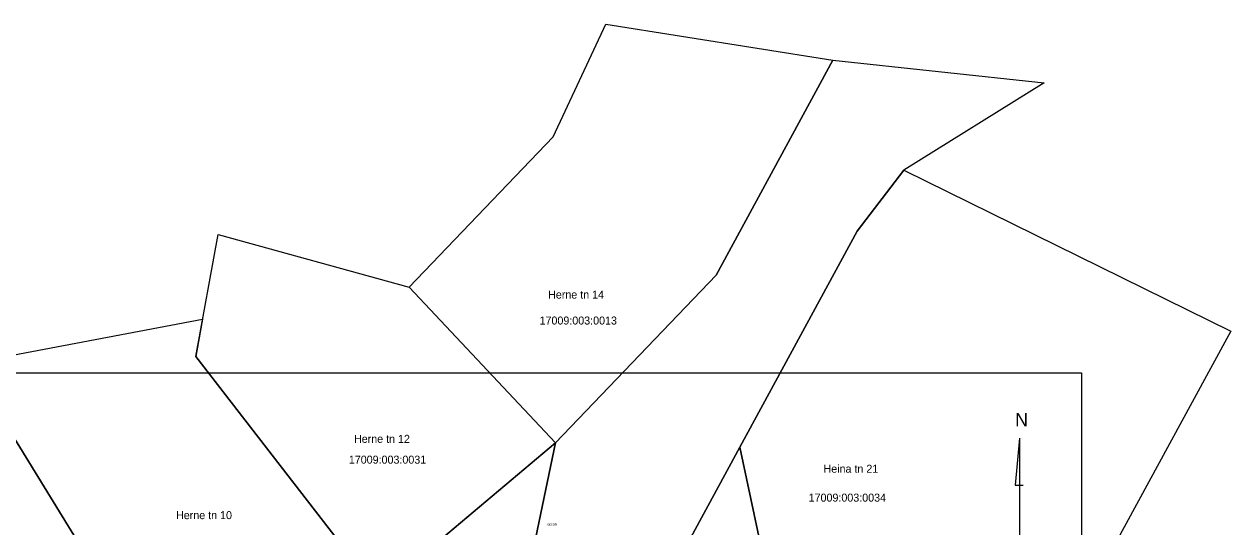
# Model space of a CAD drawing. Extents: x 643155 to 643371, y 6455839 to 6456064.
# Drawn here: x 643234.8 to 643370.6, y 6456007 to 6456063.5 of the extents above; entities that cross this region are included whole.
import ezdxf

# ---------------------------------------------------------------- set-up
doc = ezdxf.new("R2010")
doc.units = 0
for name, color, linetype in [('MOOTKORG-EH2000', 7, 'Continuous'), ('PIIR', 7, 'Continuous'), ('VORMISTUS', 7, 'Continuous')]:
    doc.layers.add(name, color=color, linetype=linetype)

msp = doc.modelspace()

# ---------------------------------------------------------------- linework, layer by layer
at = {"layer": 'PIIR'}
for points in [[(643312.66, 6456035.27), (643294.59, 6456016.4), (643278.14, 6456033.94), (643294.34, 6456050.83), (643300.28, 6456063.51), (643325.78, 6456059.45)], [(643167.62, 6455843.53), (643194.7, 6455869.27), (643223.3, 6455896.45), (643239.72, 6455911.51), (643250.97, 6455924.76), (643256.66, 6455935.12), (643290.53, 6455996.82), (643294.59, 6456016.4), (643312.66, 6456035.27), (643325.78, 6456059.45), (643349.55, 6456056.91), (643333.78, 6456047.08), (643328.53, 6456040.21), (643315.34, 6456015.92), (643300.73, 6455988.95), (643286.07, 6455962.04), (643271.19, 6455935.24), (643257.07, 6455909.08), (643239.8, 6455893.38), (643222.53, 6455877.73), (643205.27, 6455862.06), (643179.45, 6455838.68)], [(643366.21, 6456020.99), (643357.6, 6456005.19), (643319.32, 6455997.24), (643315.34, 6456015.92), (643328.53, 6456040.21), (643333.78, 6456047.08), (643370.55, 6456028.96)], [(643274.66, 6455999.63), (643254.14, 6456026.14), (643256.65, 6456039.83), (643278.14, 6456033.94), (643294.59, 6456016.4)], [(643253.09, 6455985.35), (643228.54, 6456025.34), (643254.91, 6456030.34), (643254.14, 6456026.14), (643274.66, 6455999.63)], [(643230.41, 6455972.64), (643208.33, 6456016.12), (643203.56, 6456025.73), (643228.54, 6456025.34), (643253.09, 6455985.35)], [(643157.19, 6455949.74), (643181.7, 6455954.63), (643206.53, 6455962.36), (643230.41, 6455972.64), (643253.09, 6455985.35), (643274.66, 6455999.63), (643294.59, 6456016.4), (643290.53, 6455996.82), (643254.12, 6455971.47), (643225.38, 6455957.63), (643204.69, 6455947.67), (643182.79, 6455940.09), (643180.9, 6455939.65), (643164.64, 6455935.83), (643154.78, 6455930.22)], [(643315.34, 6456015.92), (643319.32, 6455997.24), (643357.6, 6456005.19), (643343.65, 6455979.62), (643304.56, 6455971), (643300.73, 6455988.95)]]:
    msp.add_lwpolyline(points, close=True, dxfattribs=at)
at = {"layer": 'VORMISTUS'}
for p, q in [((643346.77, 6456016.94), (643346.29, 6456011.65)), ((643346.77, 6456016.94), (643346.77, 6455998.04)), ((643346.29, 6456011.65), (643347.19, 6456011.65))]:
    msp.add_line(p, q, dxfattribs=at)
msp.add_lwpolyline([(643353.75, 6456024.29), (643353.75, 6455883.66), (643159.7, 6455883.66), (643159.7, 6456024.29)], close=True, dxfattribs=at)

# ---------------------------------------------------------------- texts
at = {"layer": 'MOOTKORG-EH2000'}
msp.add_text('60.99', height=0.3, dxfattribs=at).set_placement((643293.7, 6456007.08))
at = {"layer": 'PIIR'}
for s, rotation, p in [('Herne tn 14', 360, (643293.77, 6456032.64)), ('17009:003:0013', 360, (643292.81, 6456029.72)), ('Herne tn 12', 0, (643271.94, 6456016.41)), ('17009:003:0031', 0, (643271.36, 6456014.07)), ('Heina tn 21', 360, (643324.74, 6456013.05)), ('17009:003:0034', 360, (643323.07, 6456009.8)), ('Herne tn 10', 360, (643251.93, 6456007.83))]:
    msp.add_text(s, height=0.9, rotation=rotation, dxfattribs=at).set_placement(p)
at = {"layer": 'VORMISTUS'}
msp.add_text('N', height=1.5, rotation=360, dxfattribs=at).set_placement((643346.29, 6456018.27))

doc.saveas('drawing.dxf')
